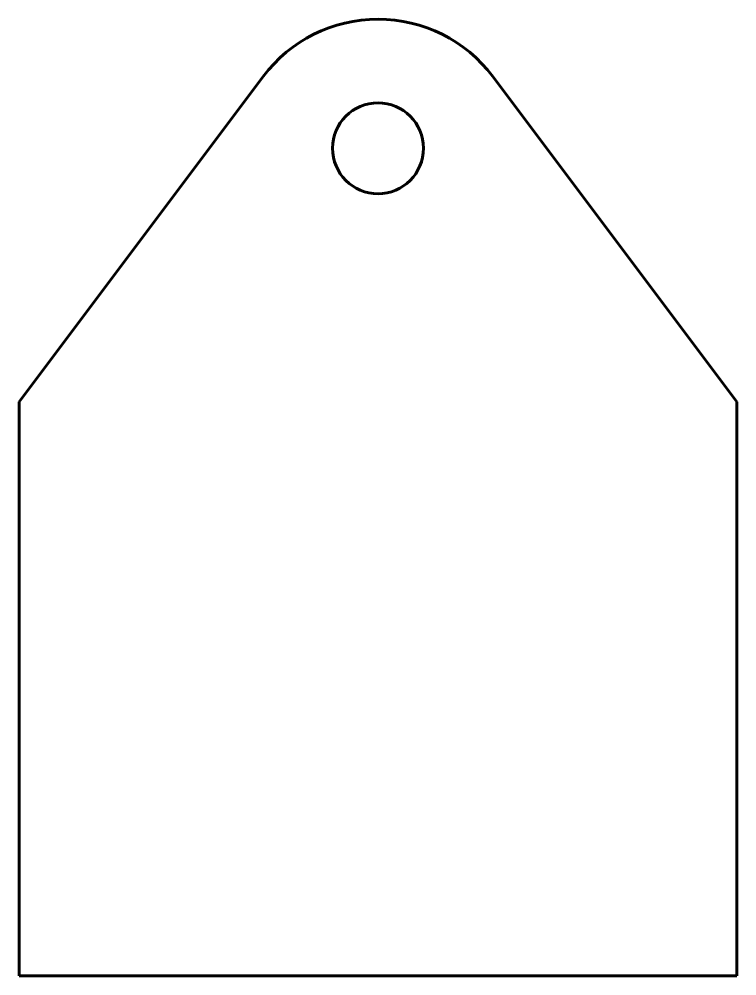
# Model space of a CAD drawing. Header units: millimetres. Extents: x -75 to 75, y -170 to 30.
import ezdxf

# ---------------------------------------------------------------- set-up
doc = ezdxf.new("R2010")
doc.units = ezdxf.units.MM
doc.linetypes.add('K5LT32768', pattern=[0])

msp = doc.modelspace()

# ---------------------------------------------------------------- linework, layer by layer
at = {"color": 5, "linetype": 'K5LT32768', "lineweight": 60, "true_color": 0x0000ff}
for p, q in [((-75, -50), (-24, 18)), ((75, -50), (24, 18)), ((-75, -170), (-75, -50)), ((75, -170), (75, -50)), ((-75, -170), (75, -170))]:
    msp.add_line(p, q, dxfattribs=at)
msp.add_circle((0, 3), 9.5, dxfattribs=at)
msp.add_arc((0, 0), 30, 36.8699, 143.1301, dxfattribs=at)

doc.saveas('drawing.dxf')
